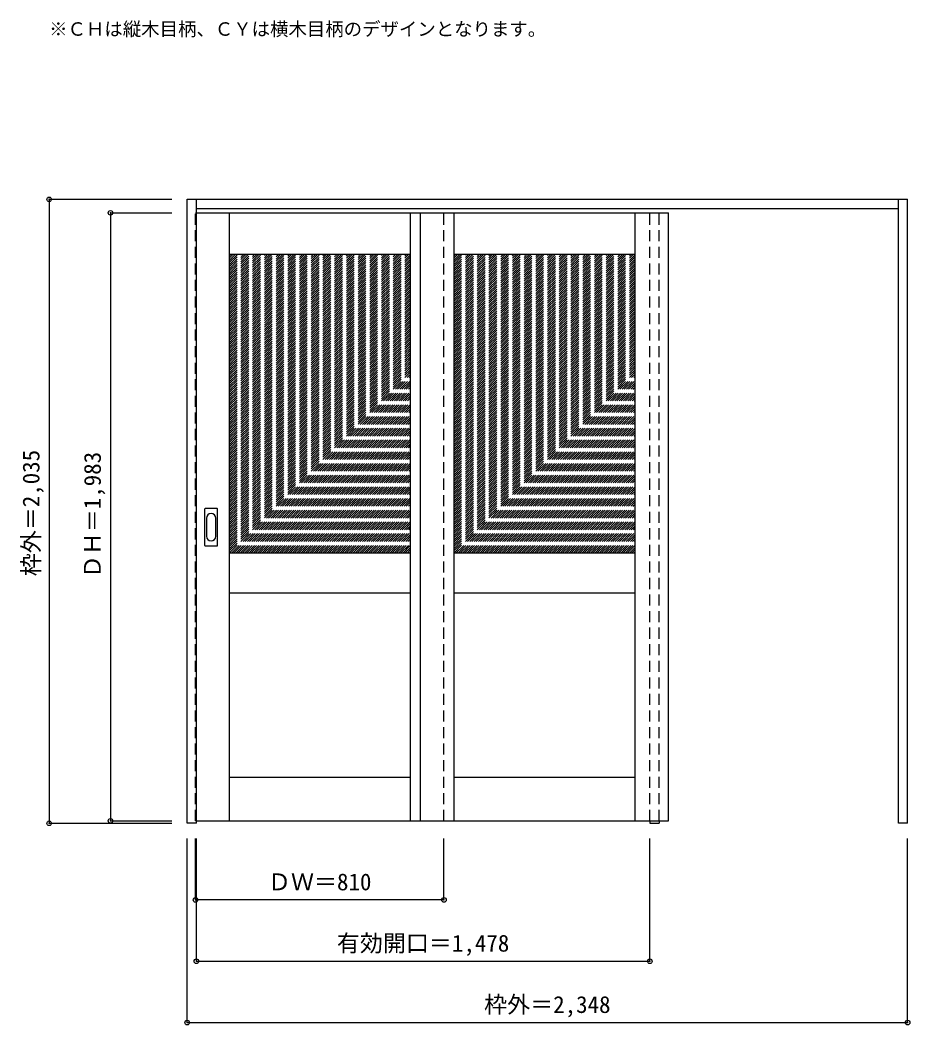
# Model space of a CAD drawing. Units: millimetres, scale not verified. Extents: x -1308 to 1592, y -1912 to 1365.
import ezdxf
from ezdxf.enums import TextEntityAlignment as Align

# ---------------------------------------------------------------- set-up
doc = ezdxf.new("R2010")
doc.units = ezdxf.units.MM
doc.header["$LTSCALE"] = 30
doc.header["$PDMODE"] = 32
doc.header["$PDSIZE"] = 15
doc.linetypes.add('DASHED1', pattern=[1.8, 1.2, -0.6])
for name, color, linetype in [('0-0', 4, 'DASHED1'), ('0-1_寸法', 7, 'Continuous'), ('0-2_文字', 7, 'Continuous')]:
    doc.layers.add(name, color=color, linetype=linetype)
doc.styles.add('ＭＳ ゴシック', font='')
doc.styles.get('ＭＳ ゴシック').set_extended_font_data('MS Gothic')

msp = doc.modelspace()

# ---------------------------------------------------------------- linework, layer by layer
at = {"layer": '0-0', "color": 3, "linetype": 'Continuous'}
for p, q in [((-763.7, 780.54), (1584.3, 780.54)), ((-733.7, -1254.46), (-733.7, 780.54)), ((1554.3, -1254.46), (1554.3, 780.54)), ((1584.3, -1254.46), (1584.3, 780.54)), ((-733.7, 750.54), (1554.3, 750.54)), ((-733.7, 736.54), (805.3, 736.54)), ((-626.7, 736.54), (-626.7, -1246.46)), ((-36.7, 736.54), (-36.7, -1246.46)), ((-4.7, 736.54), (-4.7, -1246.46)), ((105.3, 736.54), (105.3, -1246.46)), ((695.3, 736.54), (695.3, -1246.46)), ((-626.7, 601.54), (-36.7, 601.54)), ((105.3, 601.54), (695.3, 601.54)), ((-666.2, -227.96), (-705.2, -227.96)), ((-706.7, -348.46), (-706.7, -229.46)), ((-664.7, -348.46), (-664.7, -229.46)), ((-705.2, -349.96), (-666.2, -349.96)), ((-36.7, -373.46), (-626.7, -373.46)), ((695.3, -373.46), (105.3, -373.46)), ((-36.7, -503.46), (-626.7, -503.46)), ((695.3, -503.46), (105.3, -503.46)), ((-36.7, -1105.46), (-626.7, -1105.46)), ((695.3, -1105.46), (105.3, -1105.46)), ((744.3, -1246.46), (744.3, -1254.46)), ((744.3, -1254.46), (774.3, -1254.46)), ((774.3, -1246.46), (774.3, -1254.46)), ((1584.3, -1254.46), (1554.3, -1254.46))]:
    msp.add_line(p, q, dxfattribs=at)
at = {"layer": '0-0'}
for p, q in [((-736.7, 736.54), (-733.7, 736.54)), ((-736.7, -1246.46), (-736.7, 736.54)), ((73.3, -1246.46), (73.3, 736.54)), ((744.3, -1246.46), (744.3, 750.54)), ((774.3, -1246.46), (774.3, 750.54)), ((-626.7, 15.63), (-40.79, 601.54)), ((-626.7, 22.7), (-47.86, 601.54)), ((-626.7, 29.77), (-54.93, 601.54)), ((-626.7, 36.84), (-62, 601.54)), ((-626.7, 43.91), (-69.07, 601.54)), ((-626.7, 50.99), (-76.14, 601.54)), ((-626.7, 58.06), (-83.21, 601.54)), ((-626.7, 65.13), (-90.28, 601.54)), ((-626.7, 72.2), (-97.36, 601.54)), ((-626.7, 79.27), (-104.43, 601.54)), ((-626.7, 86.34), (-111.5, 601.54)), ((-626.7, 93.41), (-118.57, 601.54)), ((-626.7, 100.48), (-125.64, 601.54)), ((-626.7, 107.55), (-132.71, 601.54)), ((-626.7, 114.63), (-139.78, 601.54)), ((-626.7, 121.7), (-146.85, 601.54)), ((-626.7, 128.77), (-153.92, 601.54)), ((-626.7, 135.84), (-161, 601.54)), ((-626.7, 142.91), (-168.07, 601.54)), ((-626.7, 149.98), (-175.14, 601.54)), ((-626.7, 157.05), (-182.21, 601.54)), ((-626.7, 164.12), (-189.28, 601.54)), ((-626.7, 171.19), (-196.35, 601.54)), ((-626.7, 178.26), (-203.42, 601.54)), ((-626.7, 185.34), (-210.49, 601.54)), ((-626.7, 192.41), (-217.56, 601.54)), ((-626.7, 199.48), (-224.63, 601.54)), ((-626.7, 206.55), (-231.71, 601.54)), ((-626.7, 213.62), (-238.78, 601.54)), ((-626.7, 220.69), (-245.85, 601.54)), ((-626.7, 227.76), (-252.92, 601.54)), ((-626.7, 234.83), (-259.99, 601.54)), ((-626.7, 241.9), (-267.06, 601.54)), ((-626.7, 248.98), (-274.13, 601.54)), ((-626.7, 256.05), (-281.2, 601.54)), ((-626.7, 263.12), (-288.27, 601.54)), ((-626.7, 270.19), (-295.35, 601.54)), ((-626.7, 277.26), (-302.42, 601.54)), ((-626.7, 284.33), (-309.49, 601.54)), ((-626.7, 291.4), (-316.56, 601.54)), ((-626.7, 298.47), (-323.63, 601.54)), ((-626.7, 305.54), (-330.7, 601.54)), ((-626.7, 312.61), (-337.77, 601.54)), ((-626.7, 319.69), (-344.84, 601.54)), ((-626.7, 326.76), (-351.91, 601.54)), ((-626.7, 333.83), (-358.99, 601.54)), ((-626.7, 340.9), (-366.06, 601.54)), ((-626.7, 347.97), (-373.13, 601.54)), ((-626.7, 355.04), (-380.2, 601.54)), ((-626.7, 362.11), (-387.27, 601.54)), ((-626.7, 369.18), (-394.34, 601.54)), ((-626.7, 376.25), (-401.41, 601.54)), ((-626.7, 383.33), (-408.48, 601.54)), ((-626.7, 390.4), (-415.55, 601.54)), ((-626.7, 397.47), (-422.62, 601.54)), ((-626.7, 404.54), (-429.7, 601.54)), ((-626.7, 411.61), (-436.77, 601.54)), ((-626.7, 418.68), (-443.84, 601.54)), ((-626.7, 425.75), (-450.91, 601.54)), ((-626.7, 432.82), (-457.98, 601.54)), ((-626.7, 439.89), (-465.05, 601.54)), ((-626.7, 446.97), (-472.12, 601.54)), ((-626.7, 454.04), (-479.19, 601.54)), ((-626.7, 461.11), (-486.26, 601.54)), ((-626.7, 468.18), (-493.34, 601.54)), ((-626.7, 475.25), (-500.41, 601.54)), ((-626.7, 482.32), (-507.48, 601.54)), ((-626.7, 489.39), (-514.55, 601.54)), ((-626.7, 496.46), (-521.62, 601.54)), ((-626.7, 503.53), (-528.69, 601.54)), ((-626.7, 510.6), (-535.76, 601.54)), ((-626.7, 517.68), (-542.83, 601.54)), ((-626.7, 524.75), (-549.9, 601.54)), ((-626.7, 531.82), (-556.97, 601.54)), ((-626.7, 538.89), (-564.05, 601.54)), ((-626.7, 545.96), (-571.12, 601.54)), ((-626.7, 553.03), (-578.19, 601.54)), ((-626.7, 560.1), (-585.26, 601.54)), ((-626.7, 567.17), (-592.33, 601.54)), ((-626.7, 574.24), (-599.4, 601.54)), ((-626.7, 581.32), (-606.47, 601.54)), ((-626.7, 588.39), (-613.54, 601.54)), ((-626.7, 595.46), (-620.61, 601.54)), ((-626.7, 8.56), (-36.7, 598.56)), ((-626.7, 1.49), (-36.7, 591.49)), ((105.3, 15.63), (691.21, 601.54)), ((105.3, 22.7), (684.14, 601.54)), ((105.3, 29.77), (677.07, 601.54)), ((105.3, 36.84), (670, 601.54)), ((105.3, 43.91), (662.93, 601.54)), ((105.3, 50.99), (655.86, 601.54)), ((105.3, 58.06), (648.79, 601.54)), ((105.3, 65.13), (641.72, 601.54)), ((105.3, 72.2), (634.64, 601.54)), ((105.3, 79.27), (627.57, 601.54)), ((105.3, 86.34), (620.5, 601.54)), ((105.3, 93.41), (613.43, 601.54)), ((105.3, 100.48), (606.36, 601.54)), ((105.3, 107.55), (599.29, 601.54)), ((105.3, 114.63), (592.22, 601.54)), ((105.3, 121.7), (585.15, 601.54)), ((105.3, 128.77), (578.08, 601.54)), ((105.3, 135.84), (571, 601.54)), ((105.3, 142.91), (563.93, 601.54)), ((105.3, 149.98), (556.86, 601.54)), ((105.3, 157.05), (549.79, 601.54)), ((105.3, 164.12), (542.72, 601.54)), ((105.3, 171.19), (535.65, 601.54)), ((105.3, 178.26), (528.58, 601.54)), ((105.3, 185.34), (521.51, 601.54)), ((105.3, 192.41), (514.44, 601.54)), ((105.3, 199.48), (507.37, 601.54)), ((105.3, 206.55), (500.29, 601.54)), ((105.3, 213.62), (493.22, 601.54)), ((105.3, 220.69), (486.15, 601.54)), ((105.3, 227.76), (479.08, 601.54)), ((105.3, 234.83), (472.01, 601.54)), ((105.3, 241.9), (464.94, 601.54)), ((105.3, 248.98), (457.87, 601.54)), ((105.3, 256.05), (450.8, 601.54)), ((105.3, 263.12), (443.73, 601.54)), ((105.3, 270.19), (436.65, 601.54)), ((105.3, 277.26), (429.58, 601.54)), ((105.3, 284.33), (422.51, 601.54)), ((105.3, 291.4), (415.44, 601.54)), ((105.3, 298.47), (408.37, 601.54)), ((105.3, 305.54), (401.3, 601.54)), ((105.3, 312.61), (394.23, 601.54)), ((105.3, 319.69), (387.16, 601.54)), ((105.3, 326.76), (380.09, 601.54)), ((105.3, 333.83), (373.01, 601.54)), ((105.3, 340.9), (365.94, 601.54)), ((105.3, 347.97), (358.87, 601.54)), ((105.3, 355.04), (351.8, 601.54)), ((105.3, 362.11), (344.73, 601.54)), ((105.3, 369.18), (337.66, 601.54)), ((105.3, 376.25), (330.59, 601.54)), ((105.3, 383.33), (323.52, 601.54)), ((105.3, 390.4), (316.45, 601.54)), ((105.3, 397.47), (309.38, 601.54)), ((105.3, 404.54), (302.3, 601.54)), ((105.3, 411.61), (295.23, 601.54)), ((105.3, 418.68), (288.16, 601.54)), ((105.3, 425.75), (281.09, 601.54)), ((105.3, 432.82), (274.02, 601.54)), ((105.3, 439.89), (266.95, 601.54)), ((105.3, 446.97), (259.88, 601.54)), ((105.3, 454.04), (252.81, 601.54)), ((105.3, 461.11), (245.74, 601.54)), ((105.3, 468.18), (238.66, 601.54)), ((105.3, 475.25), (231.59, 601.54)), ((105.3, 482.32), (224.52, 601.54)), ((105.3, 489.39), (217.45, 601.54)), ((105.3, 496.46), (210.38, 601.54)), ((105.3, 503.53), (203.31, 601.54)), ((105.3, 510.6), (196.24, 601.54)), ((105.3, 517.68), (189.17, 601.54)), ((105.3, 524.75), (182.1, 601.54)), ((105.3, 531.82), (175.03, 601.54)), ((105.3, 538.89), (167.95, 601.54)), ((105.3, 545.96), (160.88, 601.54)), ((105.3, 553.03), (153.81, 601.54)), ((105.3, 560.1), (146.74, 601.54)), ((105.3, 567.17), (139.67, 601.54)), ((105.3, 574.24), (132.6, 601.54)), ((105.3, 581.32), (125.53, 601.54)), ((105.3, 588.39), (118.46, 601.54)), ((105.3, 595.46), (111.39, 601.54)), ((105.3, 8.56), (695.3, 598.56)), ((105.3, 1.49), (695.3, 591.49)), ((-626.7, -5.58), (-36.7, 584.42)), ((-626.7, -12.65), (-36.7, 577.35)), ((-626.7, -19.73), (-36.7, 570.27)), ((-626.7, -26.8), (-36.7, 563.2)), ((105.3, -5.58), (695.3, 584.42)), ((105.3, -12.65), (695.3, 577.35)), ((105.3, -19.73), (695.3, 570.27)), ((105.3, -26.8), (695.3, 563.2)), ((-626.7, -33.87), (-36.7, 556.13)), ((-626.7, -40.94), (-36.7, 549.06)), ((-626.7, -48.01), (-36.7, 541.99)), ((-626.7, -55.08), (-36.7, 534.92)), ((-626.7, -62.15), (-36.7, 527.85)), ((105.3, -33.87), (695.3, 556.13)), ((105.3, -40.94), (695.3, 549.06)), ((105.3, -48.01), (695.3, 541.99)), ((105.3, -55.08), (695.3, 534.92)), ((105.3, -62.15), (695.3, 527.85)), ((-626.7, -69.22), (-36.7, 520.78)), ((-626.7, -76.29), (-36.7, 513.71)), ((-626.7, -83.36), (-36.7, 506.64)), ((-626.7, -90.44), (-36.7, 499.56)), ((-626.7, -97.51), (-36.7, 492.49)), ((105.3, -69.22), (695.3, 520.78)), ((105.3, -76.29), (695.3, 513.71)), ((105.3, -83.36), (695.3, 506.64)), ((105.3, -90.44), (695.3, 499.56)), ((105.3, -97.51), (695.3, 492.49)), ((-626.7, -104.58), (-36.7, 485.42)), ((-626.7, -111.65), (-36.7, 478.35)), ((-626.7, -118.72), (-36.7, 471.28)), ((-626.7, -125.79), (-36.7, 464.21)), ((105.3, -104.58), (695.3, 485.42)), ((105.3, -111.65), (695.3, 478.35)), ((105.3, -118.72), (695.3, 471.28)), ((105.3, -125.79), (695.3, 464.21)), ((-626.7, -132.86), (-36.7, 457.14)), ((-626.7, -139.93), (-36.7, 450.07)), ((-626.7, -147), (-36.7, 443)), ((-626.7, -154.08), (-36.7, 435.92)), ((-626.7, -161.15), (-36.7, 428.85)), ((105.3, -132.86), (695.3, 457.14)), ((105.3, -139.93), (695.3, 450.07)), ((105.3, -147), (695.3, 443)), ((105.3, -154.08), (695.3, 435.92)), ((105.3, -161.15), (695.3, 428.85)), ((-626.7, -168.22), (-36.7, 421.78)), ((-626.7, -175.29), (-36.7, 414.71)), ((-626.7, -182.36), (-36.7, 407.64)), ((-626.7, -189.43), (-36.7, 400.57)), ((-626.7, -196.5), (-36.7, 393.5)), ((105.3, -168.22), (695.3, 421.78)), ((105.3, -175.29), (695.3, 414.71)), ((105.3, -182.36), (695.3, 407.64)), ((105.3, -189.43), (695.3, 400.57)), ((105.3, -196.5), (695.3, 393.5)), ((-626.7, -203.57), (-36.7, 386.43)), ((-626.7, -210.64), (-36.7, 379.36)), ((-626.7, -217.72), (-36.7, 372.28)), ((-626.7, -224.79), (-36.7, 365.21)), ((105.3, -203.57), (695.3, 386.43)), ((105.3, -210.64), (695.3, 379.36)), ((105.3, -217.72), (695.3, 372.28)), ((105.3, -224.79), (695.3, 365.21)), ((-626.7, -231.86), (-36.7, 358.14)), ((-626.7, -238.93), (-36.7, 351.07)), ((-626.7, -246), (-36.7, 344)), ((-626.7, -253.07), (-36.7, 336.93)), ((-626.7, -260.14), (-36.7, 329.86)), ((105.3, -231.86), (695.3, 358.14)), ((105.3, -238.93), (695.3, 351.07)), ((105.3, -246), (695.3, 344)), ((105.3, -253.07), (695.3, 336.93)), ((105.3, -260.14), (695.3, 329.86)), ((-626.7, -267.21), (-36.7, 322.79)), ((-626.7, -274.28), (-36.7, 315.72)), ((-626.7, -281.35), (-36.7, 308.65)), ((-626.7, -288.43), (-36.7, 301.57)), ((105.3, -267.21), (695.3, 322.79)), ((105.3, -274.28), (695.3, 315.72)), ((105.3, -281.35), (695.3, 308.65)), ((105.3, -288.43), (695.3, 301.57)), ((-626.7, -295.5), (-36.7, 294.5)), ((-626.7, -302.57), (-36.7, 287.43)), ((-626.7, -309.64), (-36.7, 280.36)), ((-626.7, -316.71), (-36.7, 273.29)), ((-626.7, -323.78), (-36.7, 266.22)), ((105.3, -295.5), (695.3, 294.5)), ((105.3, -302.57), (695.3, 287.43)), ((105.3, -309.64), (695.3, 280.36)), ((105.3, -316.71), (695.3, 273.29)), ((105.3, -323.78), (695.3, 266.22)), ((-626.7, -330.85), (-36.7, 259.15)), ((-626.7, -337.92), (-36.7, 252.08)), ((-626.7, -344.99), (-36.7, 245.01)), ((-626.7, -352.07), (-36.7, 237.93)), ((-626.7, -359.14), (-36.7, 230.86)), ((105.3, -330.85), (695.3, 259.15)), ((105.3, -337.92), (695.3, 252.08)), ((105.3, -344.99), (695.3, 245.01)), ((105.3, -352.07), (695.3, 237.93)), ((105.3, -359.14), (695.3, 230.86)), ((-626.7, -366.21), (-36.7, 223.79)), ((-626.7, -373.28), (-36.7, 216.72)), ((-619.81, -373.46), (-36.7, 209.65)), ((-612.74, -373.46), (-36.7, 202.58)), ((105.3, -366.21), (695.3, 223.79)), ((105.3, -373.28), (695.3, 216.72)), ((112.19, -373.46), (695.3, 209.65)), ((119.26, -373.46), (695.3, 202.58)), ((-605.67, -373.46), (-36.7, 195.51)), ((-598.59, -373.46), (-36.7, 188.44)), ((-591.52, -373.46), (-36.7, 181.37)), ((-584.45, -373.46), (-36.7, 174.29)), ((-577.38, -373.46), (-36.7, 167.22)), ((126.33, -373.46), (695.3, 195.51)), ((133.41, -373.46), (695.3, 188.44)), ((140.48, -373.46), (695.3, 181.37)), ((147.55, -373.46), (695.3, 174.29)), ((154.62, -373.46), (695.3, 167.22)), ((-570.31, -373.46), (-36.7, 160.15)), ((-563.24, -373.46), (-36.7, 153.08)), ((-556.17, -373.46), (-36.7, 146.01)), ((-549.1, -373.46), (-36.7, 138.94)), ((-542.03, -373.46), (-36.7, 131.87)), ((161.69, -373.46), (695.3, 160.15)), ((168.76, -373.46), (695.3, 153.08)), ((175.83, -373.46), (695.3, 146.01)), ((182.9, -373.46), (695.3, 138.94)), ((189.97, -373.46), (695.3, 131.87)), ((-534.95, -373.46), (-36.7, 124.8)), ((-527.88, -373.46), (-36.7, 117.73)), ((-520.81, -373.46), (-36.7, 110.66)), ((-513.74, -373.46), (-36.7, 103.58)), ((197.05, -373.46), (695.3, 124.8)), ((204.12, -373.46), (695.3, 117.73)), ((211.19, -373.46), (695.3, 110.66)), ((218.26, -373.46), (695.3, 103.58)), ((-506.67, -373.46), (-36.7, 96.51)), ((-499.6, -373.46), (-36.7, 89.44)), ((-492.53, -373.46), (-36.7, 82.37)), ((-485.46, -373.46), (-36.7, 75.3)), ((-478.39, -373.46), (-36.7, 68.23)), ((225.33, -373.46), (695.3, 96.51)), ((232.4, -373.46), (695.3, 89.44)), ((239.47, -373.46), (695.3, 82.37)), ((246.54, -373.46), (695.3, 75.3)), ((253.61, -373.46), (695.3, 68.23)), ((-471.31, -373.46), (-36.7, 61.16)), ((-464.24, -373.46), (-36.7, 54.09)), ((-457.17, -373.46), (-36.7, 47.02)), ((-450.1, -373.46), (-36.7, 39.94)), ((-443.03, -373.46), (-36.7, 32.87)), ((260.69, -373.46), (695.3, 61.16)), ((267.76, -373.46), (695.3, 54.09)), ((274.83, -373.46), (695.3, 47.02)), ((281.9, -373.46), (695.3, 39.94)), ((288.97, -373.46), (695.3, 32.87)), ((-435.96, -373.46), (-36.7, 25.8)), ((-428.89, -373.46), (-36.7, 18.73)), ((-421.82, -373.46), (-36.7, 11.66)), ((-414.75, -373.46), (-36.7, 4.59)), ((296.04, -373.46), (695.3, 25.8)), ((303.11, -373.46), (695.3, 18.73)), ((310.18, -373.46), (695.3, 11.66)), ((317.25, -373.46), (695.3, 4.59)), ((-407.68, -373.46), (-36.7, -2.48)), ((-400.6, -373.46), (-36.7, -9.55)), ((-393.53, -373.46), (-36.7, -16.62)), ((-386.46, -373.46), (-36.7, -23.69)), ((-379.39, -373.46), (-36.7, -30.77)), ((324.32, -373.46), (695.3, -2.48)), ((331.4, -373.46), (695.3, -9.55)), ((338.47, -373.46), (695.3, -16.62)), ((345.54, -373.46), (695.3, -23.69)), ((352.61, -373.46), (695.3, -30.77)), ((-372.32, -373.46), (-36.7, -37.84)), ((-365.25, -373.46), (-36.7, -44.91)), ((-358.18, -373.46), (-36.7, -51.98)), ((-351.11, -373.46), (-36.7, -59.05)), ((359.68, -373.46), (695.3, -37.84)), ((366.75, -373.46), (695.3, -44.91)), ((373.82, -373.46), (695.3, -51.98)), ((380.89, -373.46), (695.3, -59.05)), ((-344.04, -373.46), (-36.7, -66.12)), ((-336.96, -373.46), (-36.7, -73.19)), ((-329.89, -373.46), (-36.7, -80.26)), ((-322.82, -373.46), (-36.7, -87.33)), ((-315.75, -373.46), (-36.7, -94.41)), ((387.96, -373.46), (695.3, -66.12)), ((395.04, -373.46), (695.3, -73.19)), ((402.11, -373.46), (695.3, -80.26)), ((409.18, -373.46), (695.3, -87.33)), ((416.25, -373.46), (695.3, -94.41)), ((-308.68, -373.46), (-36.7, -101.48)), ((-301.61, -373.46), (-36.7, -108.55)), ((-294.54, -373.46), (-36.7, -115.62)), ((-287.47, -373.46), (-36.7, -122.69)), ((-280.4, -373.46), (-36.7, -129.76)), ((423.32, -373.46), (695.3, -101.48)), ((430.39, -373.46), (695.3, -108.55)), ((437.46, -373.46), (695.3, -115.62)), ((444.53, -373.46), (695.3, -122.69)), ((451.6, -373.46), (695.3, -129.76)), ((-273.32, -373.46), (-36.7, -136.83)), ((-266.25, -373.46), (-36.7, -143.9)), ((-259.18, -373.46), (-36.7, -150.97)), ((-252.11, -373.46), (-36.7, -158.05)), ((458.68, -373.46), (695.3, -136.83)), ((465.75, -373.46), (695.3, -143.9)), ((472.82, -373.46), (695.3, -150.97)), ((479.89, -373.46), (695.3, -158.05)), ((-245.04, -373.46), (-36.7, -165.12)), ((-237.97, -373.46), (-36.7, -172.19)), ((-230.9, -373.46), (-36.7, -179.26)), ((-223.83, -373.46), (-36.7, -186.33)), ((-216.76, -373.46), (-36.7, -193.4)), ((486.96, -373.46), (695.3, -165.12)), ((494.03, -373.46), (695.3, -172.19)), ((501.1, -373.46), (695.3, -179.26)), ((508.17, -373.46), (695.3, -186.33)), ((515.24, -373.46), (695.3, -193.4)), ((-209.69, -373.46), (-36.7, -200.47)), ((-202.61, -373.46), (-36.7, -207.54)), ((-195.54, -373.46), (-36.7, -214.61)), ((-188.47, -373.46), (-36.7, -221.68)), ((-181.4, -373.46), (-36.7, -228.76)), ((522.31, -373.46), (695.3, -200.47)), ((529.39, -373.46), (695.3, -207.54)), ((536.46, -373.46), (695.3, -214.61)), ((543.53, -373.46), (695.3, -221.68)), ((550.6, -373.46), (695.3, -228.76)), ((-174.33, -373.46), (-36.7, -235.83)), ((-167.26, -373.46), (-36.7, -242.9)), ((-160.19, -373.46), (-36.7, -249.97)), ((-153.12, -373.46), (-36.7, -257.04)), ((557.67, -373.46), (695.3, -235.83)), ((564.74, -373.46), (695.3, -242.9)), ((571.81, -373.46), (695.3, -249.97)), ((578.88, -373.46), (695.3, -257.04)), ((-146.05, -373.46), (-36.7, -264.11)), ((-138.97, -373.46), (-36.7, -271.18)), ((-131.9, -373.46), (-36.7, -278.25)), ((-124.83, -373.46), (-36.7, -285.32)), ((-117.76, -373.46), (-36.7, -292.4)), ((585.95, -373.46), (695.3, -264.11)), ((593.03, -373.46), (695.3, -271.18)), ((600.1, -373.46), (695.3, -278.25)), ((607.17, -373.46), (695.3, -285.32)), ((614.24, -373.46), (695.3, -292.4)), ((-110.69, -373.46), (-36.7, -299.47)), ((-103.62, -373.46), (-36.7, -306.54)), ((-96.55, -373.46), (-36.7, -313.61)), ((-89.48, -373.46), (-36.7, -320.68)), ((621.31, -373.46), (695.3, -299.47)), ((628.38, -373.46), (695.3, -306.54)), ((635.45, -373.46), (695.3, -313.61)), ((642.52, -373.46), (695.3, -320.68)), ((-82.41, -373.46), (-36.7, -327.75)), ((-75.33, -373.46), (-36.7, -334.82)), ((-68.26, -373.46), (-36.7, -341.89)), ((-61.19, -373.46), (-36.7, -348.96)), ((-54.12, -373.46), (-36.7, -356.04)), ((649.59, -373.46), (695.3, -327.75)), ((656.67, -373.46), (695.3, -334.82)), ((663.74, -373.46), (695.3, -341.89)), ((670.81, -373.46), (695.3, -348.96)), ((677.88, -373.46), (695.3, -356.04)), ((-47.05, -373.46), (-36.7, -363.11)), ((-39.98, -373.46), (-36.7, -370.18)), ((684.95, -373.46), (695.3, -363.11)), ((692.02, -373.46), (695.3, -370.18)), ((-733.7, -1246.46), (-736.7, -1246.46))]:
    msp.add_line(p, q, dxfattribs=at)
at = {"layer": '0-0', "color": 7, "linetype": 'Continuous'}
for p, q in [((-700.7, -259.36), (-700.7, -318.56)), ((-670.7, -318.56), (-670.7, -259.36))]:
    msp.add_line(p, q, dxfattribs=at)
at = {"layer": '0-0', "color": 3, "linetype": 'Continuous'}
for points in [[(-733.7, -1254.46), (-763.7, -1254.46), (-763.7, 780.54)], [(-733.7, -1246.46), (805.3, -1246.46), (805.3, 736.54)]]:
    msp.add_lwpolyline(points, dxfattribs=at)
for centre, start, end in [((-705.2, -229.46), 90, 180), ((-666.2, -229.46), 0, 90), ((-705.2, -348.46), 180, 270), ((-666.2, -348.46), 270, 0)]:
    msp.add_arc(centre, 1.5, start, end, dxfattribs=at)
at = {"layer": '0-0', "color": 7, "linetype": 'Continuous'}
for centre, start, end in [((-685.7, -259.36), 0, 180), ((-685.7, -318.56), 180, 0)]:
    msp.add_arc(centre, 15, start, end, dxfattribs=at)
at = {"layer": '0-1_寸法', "color": 4}
for p, q in [((-1213.7, 780.54), (-813.7, 780.54)), ((-1213.7, 780.54), (-1213.7, -1254.46)), ((-1013.7, 736.54), (-1013.7, -1246.46)), ((-1013.7, 736.54), (-813.7, 736.54)), ((-1213.7, -1254.46), (-813.7, -1254.46)), ((-1013.7, -1246.46), (-813.7, -1246.46)), ((-763.7, -1904.46), (-763.7, -1304.46)), ((-736.7, -1504.46), (-736.7, -1304.46)), ((-733.7, -1704.46), (-733.7, -1304.46)), ((73.3, -1504.46), (73.3, -1304.46)), ((744.3, -1704.46), (744.3, -1304.46)), ((1584.3, -1904.46), (1584.3, -1304.46)), ((73.3, -1504.46), (-736.7, -1504.46)), ((-733.7, -1704.46), (744.3, -1704.46)), ((-763.7, -1904.46), (1584.3, -1904.46))]:
    msp.add_line(p, q, dxfattribs=at)
at = {"layer": '0-1_寸法'}
for p in [(-1213.7, 780.54), (-1013.7, 736.54), (-1013.7, -1246.46), (-1213.7, -1254.46), (-736.7, -1504.46), (73.3, -1504.46), (-733.7, -1704.46), (744.3, -1704.46), (-763.7, -1904.46), (1584.3, -1904.46)]:
    msp.add_point(p, dxfattribs=at)

# ---------------------------------------------------------------- texts
at = {"layer": '0-1_寸法', "style": 'ＭＳ ゴシック'}
for s, p in [('枠外＝2,035', (-1228.7, -448.71)), ('ＤＨ＝1,983', (-1028.7, -455.21))]:
    msp.add_text(s, height=54.99, rotation=90, dxfattribs=at).set_placement(p, align=Align.BOTTOM_LEFT)
for s, p in [('ＤＷ＝810', (-500.45, -1489.46)), ('有効開口＝1,478', (-275.95, -1689.46)), ('枠外＝2,348', (204.05, -1889.46))]:
    msp.add_text(s, height=54.99, dxfattribs=at).set_placement(p, align=Align.BOTTOM_LEFT)
at = {"layer": '0-2_文字', "style": 'ＭＳ ゴシック'}
msp.add_text('※ＣＨは縦木目柄、ＣＹは横木目柄のデザインとなります。', height=43.99, dxfattribs=at).set_placement((-1213.7, 1300.66), align=Align.BOTTOM_LEFT)

doc.saveas('drawing.dxf')
